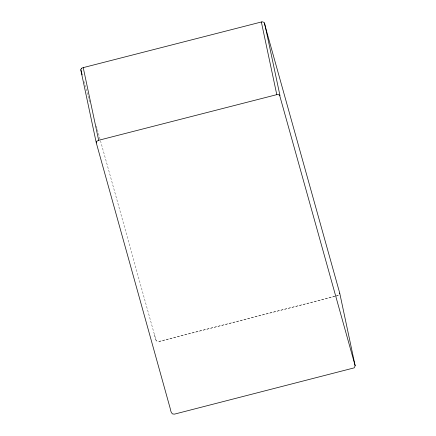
<?xml version="1.0" encoding="UTF-8"?>
<svg xmlns="http://www.w3.org/2000/svg" width="436" height="436" viewBox="0 0 436 436"><rect width="100%" height="100%" fill="white"/><g stroke="black" fill="none" stroke-linecap="round" stroke-linejoin="round"><path stroke-width="0.33" stroke-dasharray="2.18 1.64" d="M96.378 126.009L156.006 340.254L156.971 341.219L159.053 341.464L333.431 296.752L338.254 295.494L338.952 294.976M338.276 295.483L335.567 296.18M159.036 341.464L334.908 296.349M156.29 340.652L156.638 340.941M156.023 340.249L154.442 334.614M83.952 81.418L89.99 103.059"/><path stroke-width="0.65" d="M339.622 293.908L339.704 293.09M80.818 69.477L81.652 68.229M81.636 68.229L83.222 67.624L98.661 140.283L96.661 141.329L96.307 142.932L169.882 407.273C170.743 409.502 170.607 414.985 174.493 414.124L354.19 367.864L355.16 365.744L339.72 293.085L264.107 22.416L262.292 21.805L261.333 21.996L83.205 67.629M98.661 140.283L276.789 94.65L277.743 94.459L279.563 95.07L355.16 365.744M80.834 69.471L82.126 74.867M264.548 22.977L279.988 95.637M261.349 21.991L276.789 94.65M80.867 70.272L96.307 142.932"/></g></svg>
